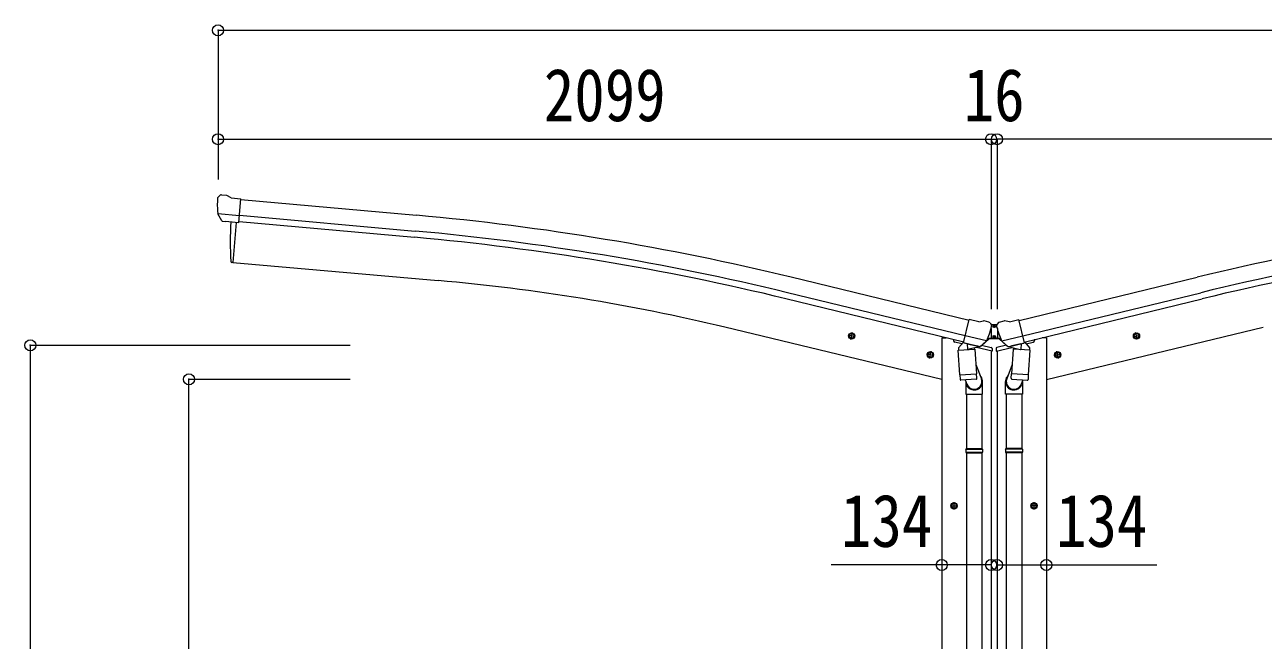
# Model space of a CAD drawing. Units: millimetres at full size, sheet at 1:30. Extents: x -8385 to 8479, y -5853 to 5787.
# Drawn here: x -6214 to -2851, y -1601 to 70 of the extents above; entities that cross this region are included whole.
import ezdxf
from ezdxf.enums import TextEntityAlignment as Align

# ---------------------------------------------------------------- set-up
doc = ezdxf.new("R2010")
doc.units = ezdxf.units.MM
doc.header["$LTSCALE"] = 30
doc.header["$PDMODE"] = 32
doc.header["$PDSIZE"] = 30
for name, color, linetype, lineweight in [('0-1_本体', 4, 'Continuous', 9), ('0-2_部品', 7, 'Continuous', 9), ('0-3_ELV2', 3, 'Continuous', 9), ('0-A_寸法', 6, 'Continuous', 9)]:
    doc.layers.add(name, color=color, linetype=linetype, lineweight=lineweight)
doc.styles.add('ＭＳ ゴシック', font='')
doc.styles.get('ＭＳ ゴシック').set_extended_font_data('MS Gothic')

msp = doc.modelspace()

# ---------------------------------------------------------------- linework, layer by layer
at = {"layer": '0-1_本体'}
for p, q in [((-5627.12, -404.47), (-5150.18, -447.52)), ((-5639.65, -466.9), (-5649.2, -576.04)), ((-5632.35, -464.29), (-5155.57, -507.28)), ((-5630.82, -447.31), (-5154.04, -490.3)), ((-5649.2, -576.04), (-5091.33, -624.84)), ((-3650.32, -733.23), (-4133.25, -615.93)), ((-3514.24, -733.23), (-3031.31, -615.93)), ((-3660.35, -774.99), (-4143.39, -657.67)), ((-3504.21, -774.99), (-3021.17, -657.67)), ((-3664.33, -791.57), (-4147.41, -674.23)), ((-3500.23, -791.57), (-3017.15, -674.23)), ((-3724.28, -892.95), (-4313.06, -751.59)), ((-3440.28, -892.95), (-2851.5, -751.59)), ((-3724.28, -779.83), (-3724.28, -3242.83)), ((-3724.28, -779.83), (-3712.66, -779.83)), ((-3440.28, -779.83), (-3451.9, -779.83)), ((-3440.28, -779.83), (-3440.28, -3242.83)), ((-3590.28, -815.94), (-3590.28, -3242.83)), ((-3574.28, -815.94), (-3574.28, -3242.83))]:
    msp.add_line(p, q, dxfattribs=at)
msp.add_lwpolyline([(-5639.65, -466.9), (-5649.2, -576.04), (-5651.75, -575.72)], dxfattribs=at)
for centre, radius, start, end in [((-4956.29, -521.22), 700, 175.45342, 184.23957), ((-5774.78, -7373.97), 6954.55, 76.34724, 84.84724), ((-1389.78, -7373.97), 6954.55, 95.15276, 103.65276), ((-5774.78, -7373.97), 6911.6, 76.34724, 84.84724), ((-1389.78, -7373.97), 6911.6, 95.15276, 103.65276), ((-5774.78, -7373.97), 6894.55, 76.34724, 84.84724), ((-1389.78, -7373.97), 6894.55, 95.15276, 103.65276), ((-5651.38, -572.75), 3, 184.23957, 263), ((-5555.01, -5924.65), 5320.05, 76.5, 85)]:
    msp.add_arc(centre, radius, start, end, dxfattribs=at)
at = {"layer": '0-2_部品'}
for p, q in [((-5690.36, -399.97), (-5690.48, -401.31)), ((-5689.3, -397.93), (-5683.82, -393.33)), ((-5680.16, -392.18), (-5666.5, -393.37)), ((-5653.54, -400.53), (-5665.26, -393.76)), ((-5653.54, -400.53), (-5626.98, -402.85)), ((-5632.63, -467.52), (-5626.98, -402.85)), ((-5689.84, -442.82), (-5630.92, -447.97)), ((-5678.59, -462.31), (-5689.52, -443.37)), ((-5676.2, -463.7), (-5668.5, -464.38)), ((-5642.6, -466.64), (-5632.63, -467.52)), ((-3623.91, -736.9), (-3649.84, -730.68)), ((-3623.91, -736.9), (-3610.65, -734.2)), ((-3596.17, -737.39), (-3609.35, -734.23)), ((-3593.07, -739.64), (-3589.21, -745.94)), ((-3571.49, -739.64), (-3575.35, -745.94)), ((-3568.39, -737.39), (-3555.21, -734.23)), ((-3540.65, -736.9), (-3553.91, -734.2)), ((-3540.65, -736.9), (-3514.72, -730.68)), ((-3959.31, -777.39), (-3978.76, -772.72)), ((-3976.33, -773.3), (-3971.17, -767.86)), ((-3974.2, -780.5), (-3976.33, -773.3)), ((-3971.37, -784.78), (-3966.7, -765.33)), ((-3971.17, -767.86), (-3963.87, -769.61)), ((-3963.87, -769.61), (-3961.74, -776.81)), ((-3588.85, -748.22), (-3589.13, -749.37)), ((-3575.71, -748.22), (-3575.43, -749.37)), ((-3205.25, -777.39), (-3185.8, -772.72)), ((-3200.69, -769.61), (-3202.82, -776.81)), ((-3193.39, -767.86), (-3200.69, -769.61)), ((-3193.19, -784.78), (-3197.86, -765.33)), ((-3188.23, -773.3), (-3193.39, -767.86)), ((-3190.36, -780.5), (-3188.23, -773.3)), ((-3692.28, -784.19), (-3692.28, -787.51)), ((-3669.56, -796.9), (-3688.45, -792.37)), ((-3665.56, -792.31), (-3678.88, -807.63)), ((-3664.62, -792.24), (-3665.56, -792.31)), ((-3661.54, -794.72), (-3663.07, -794.35)), ((-3624.83, -803.53), (-3661.54, -794.72)), ((-3602.91, -788.52), (-3660.41, -774.72)), ((-3655.59, -796.54), (-3654.56, -811.15)), ((-3627.38, -805.54), (-3653.19, -811.97)), ((-3587.73, -816.55), (-3630.43, -806.3)), ((-3622.47, -804), (-3629.99, -802.2)), ((-3626.67, -803.75), (-3626.62, -804.5)), ((-3623.3, -803.89), (-3624.83, -803.53)), ((-3619.76, -803.43), (-3603.38, -788.94)), ((-3616.23, -800.45), (-3590.03, -806.74)), ((-3576.84, -816.55), (-3534.13, -806.3)), ((-3548.33, -800.45), (-3574.54, -806.74)), ((-3561.65, -788.52), (-3504.15, -774.72)), ((-3544.8, -803.43), (-3561.18, -788.94)), ((-3542.09, -804), (-3534.57, -802.2)), ((-3541.26, -803.89), (-3539.73, -803.53)), ((-3539.73, -803.53), (-3503.02, -794.72)), ((-3537.89, -803.75), (-3537.94, -804.5)), ((-3537.19, -805.54), (-3511.37, -811.97)), ((-3508.98, -796.54), (-3510, -811.15)), ((-3503.02, -794.72), (-3501.49, -794.35)), ((-3499.94, -792.24), (-3499, -792.31)), ((-3499, -792.31), (-3485.68, -807.63)), ((-3495, -796.9), (-3476.11, -792.37)), ((-3472.28, -784.19), (-3472.28, -787.51)), ((-3745.39, -828.75), (-3764.84, -824.08)), ((-3762.41, -824.66), (-3757.25, -819.22)), ((-3760.28, -831.86), (-3762.41, -824.66)), ((-3757.45, -836.14), (-3752.78, -816.69)), ((-3757.25, -819.22), (-3749.95, -820.97)), ((-3749.95, -820.97), (-3747.82, -828.16)), ((-3679.98, -814.08), (-3634.29, -810.88)), ((-3675.31, -880.91), (-3679.98, -814.08)), ((-3678.88, -807.63), (-3678.43, -813.97)), ((-3636.07, -807.7), (-3635.84, -810.99)), ((-3634.29, -810.88), (-3629.62, -877.72)), ((-3587.73, -809.66), (-3587.73, -816.55)), ((-3576.84, -809.66), (-3576.84, -816.55)), ((-3530.27, -810.88), (-3534.94, -877.72)), ((-3484.58, -814.08), (-3530.27, -810.88)), ((-3528.49, -807.7), (-3528.72, -810.99)), ((-3489.25, -880.91), (-3484.58, -814.08)), ((-3485.68, -807.63), (-3486.13, -813.97)), ((-3419.17, -828.75), (-3399.72, -824.08)), ((-3414.61, -820.97), (-3416.75, -828.16)), ((-3407.32, -819.22), (-3414.61, -820.97)), ((-3407.11, -836.14), (-3411.78, -816.69)), ((-3402.15, -824.66), (-3407.32, -819.22)), ((-3404.28, -831.86), (-3402.15, -824.66)), ((-3631.35, -852.95), (-3616.66, -891.5)), ((-3533.21, -852.95), (-3547.91, -891.5)), ((-3675.31, -880.91), (-3629.62, -877.72)), ((-3675.29, -880.91), (-3674.41, -893.61)), ((-3630.6, -892.32), (-3672.3, -895.24)), ((-3660.69, -894.43), (-3656.14, -905.75)), ((-3659.29, -898.93), (-3659.29, -933.59)), ((-3628.76, -890.19), (-3629.63, -877.72)), ((-3629.15, -891.54), (-3629.15, -891.54)), ((-3613.29, -933.59), (-3613.29, -899.23)), ((-3551.27, -933.59), (-3551.27, -899.23)), ((-3535.8, -890.19), (-3534.93, -877.72)), ((-3535.41, -891.54), (-3535.41, -891.54)), ((-3489.25, -880.91), (-3534.94, -877.72)), ((-3533.96, -892.32), (-3492.26, -895.24)), ((-3503.87, -894.43), (-3508.42, -905.75)), ((-3505.27, -898.93), (-3505.27, -933.59)), ((-3489.27, -880.91), (-3490.15, -893.61)), ((-3659.29, -933.59), (-3613.29, -933.59)), ((-3657.29, -933.59), (-3657.29, -1080.28)), ((-3615.29, -933.59), (-3615.29, -1080.28)), ((-3505.27, -933.59), (-3551.27, -933.59)), ((-3549.27, -933.59), (-3549.27, -1080.28)), ((-3507.27, -933.59), (-3507.27, -1080.28)), ((-3659.29, -1082.28), (-3658.29, -1080.28)), ((-3659.29, -1082.28), (-3613.29, -1082.28)), ((-3659.29, -1082.28), (-3659.29, -1090.28)), ((-3659.29, -1090.28), (-3613.29, -1090.28)), ((-3659.29, -1090.28), (-3658.29, -1092.28)), ((-3658.29, -1080.28), (-3614.29, -1080.28)), ((-3658.29, -1092.28), (-3614.29, -1092.28)), ((-3657.29, -1092.28), (-3657.29, -1829.47)), ((-3615.29, -1092.28), (-3615.29, -1829.47)), ((-3613.29, -1082.28), (-3614.29, -1080.28)), ((-3551.27, -1082.28), (-3550.27, -1080.28)), ((-3505.27, -1082.28), (-3551.27, -1082.28)), ((-3505.27, -1090.28), (-3551.27, -1090.28)), ((-3506.27, -1080.28), (-3550.27, -1080.28)), ((-3506.27, -1092.28), (-3550.27, -1092.28)), ((-3549.27, -1092.28), (-3549.27, -1829.47)), ((-3507.27, -1092.28), (-3507.27, -1829.47)), ((-3505.27, -1082.28), (-3506.27, -1080.28)), ((-3505.27, -1090.28), (-3506.27, -1092.28)), ((-3505.27, -1082.28), (-3505.27, -1090.28)), ((-3700.78, -1236.33), (-3680.78, -1236.33)), ((-3697.28, -1232.58), (-3690.78, -1228.82)), ((-3690.78, -1246.33), (-3690.78, -1226.33)), ((-3690.78, -1228.82), (-3684.28, -1232.58)), ((-3684.28, -1240.08), (-3690.78, -1243.83)), ((-3684.28, -1232.58), (-3684.28, -1240.08)), ((-3463.78, -1236.33), (-3483.78, -1236.33)), ((-3473.78, -1228.82), (-3480.28, -1232.58)), ((-3480.28, -1232.58), (-3480.28, -1240.08)), ((-3480.28, -1240.08), (-3473.78, -1243.83)), ((-3473.78, -1246.33), (-3473.78, -1226.33)), ((-3467.28, -1232.58), (-3473.78, -1228.82))]:
    msp.add_line(p, q, dxfattribs=at)
for points in [[(-5689.91, -442.19), (-5689.63, -443.17), (-5689.52, -443.37)], [(-5642.6, -466.64), (-5642.87, -466.71), (-5668.24, -464.49), (-5668.5, -464.38)], [(-3655.27, -796.13), (-3664.99, -793.79), (-3649.84, -730.68)], [(-3509.29, -796.13), (-3499.57, -793.79), (-3514.72, -730.68)], [(-3961.74, -776.81), (-3966.9, -782.25), (-3974.2, -780.5)], [(-3655.27, -796.13), (-3655.03, -796.28), (-3630.27, -802.22), (-3629.99, -802.2)], [(-3602.64, -787.95), (-3603.22, -788.79), (-3603.38, -788.94)], [(-3561.93, -787.95), (-3561.34, -788.79), (-3561.18, -788.94)], [(-3509.29, -796.13), (-3509.53, -796.28), (-3534.3, -802.22), (-3534.57, -802.2)], [(-3202.82, -776.81), (-3197.66, -782.25), (-3190.36, -780.5)], [(-3747.82, -828.16), (-3752.98, -833.61), (-3760.28, -831.86)], [(-3416.75, -828.16), (-3411.58, -833.61), (-3404.28, -831.86)], [(-3613.29, -1082.28), (-3613.29, -1090.28), (-3614.29, -1092.28)], [(-3551.27, -1082.28), (-3551.27, -1090.28), (-3550.27, -1092.28)], [(-3690.78, -1243.83), (-3697.28, -1240.08), (-3697.28, -1232.58)], [(-3473.78, -1243.83), (-3467.28, -1240.08), (-3467.28, -1232.58)]]:
    msp.add_lwpolyline(points, dxfattribs=at)
for centre, radius in [((-3969.04, -775.05), 8.5), ((-3969.04, -775.05), 7.7), ((-3969.04, -775.05), 6.5), ((-3195.53, -775.05), 8.5), ((-3195.53, -775.05), 7.7), ((-3195.53, -775.05), 6.5), ((-3755.11, -826.41), 8.5), ((-3755.11, -826.41), 7.7), ((-3755.11, -826.41), 6.5), ((-3409.45, -826.41), 8.5), ((-3409.45, -826.41), 7.7), ((-3409.45, -826.41), 6.5), ((-3690.78, -1236.33), 8.5), ((-3690.78, -1236.33), 7.7), ((-3690.78, -1236.33), 6.5), ((-3473.78, -1236.33), 8.5), ((-3473.78, -1236.33), 7.7), ((-3473.78, -1236.33), 6.5)]:
    msp.add_circle(centre, radius, dxfattribs=at)
for centre, radius, start, end in [((-5488.85, -418.95), 202.4, 175, 186.5915), ((-5680.6, -397.16), 5, 85.00648, 129.99352), ((-5666.76, -396.36), 3, 60, 85), ((-3610.05, -737.14), 3, 76.5, 101.5), ((-3597.33, -742.25), 5, 31.5, 76.5), ((-3567.23, -742.25), 5, 103.5, 148.5), ((-3554.51, -737.14), 3, 78.5, 103.5), ((-3785.93, -702.12), 202.4, 334.90875, 346.5), ((-3378.63, -702.12), 202.4, 193.5, 205.09125), ((-3687.28, -787.51), 5, 180, 256.5), ((-3662.95, -793.86), 0.5, 221.23754, 256.5), ((-3656.18, -796.62), 0.604, 7.79405, 79.40158), ((-3627.62, -804.57), 1, 284, 4), ((-3626.17, -803.72), 0.5, 76.5, 184), ((-3623.19, -803.41), 0.5, 256.5, 291.76246), ((-3590.73, -809.66), 3, 0, 76.5), ((-3573.84, -809.66), 3, 103.5, 180), ((-3541.37, -803.41), 0.5, 248.23754, 283.5), ((-3538.39, -803.72), 0.5, 356, 103.5), ((-3536.94, -804.57), 1, 176, 256), ((-3508.38, -796.62), 0.604, 100.59842, 172.20595), ((-3501.61, -793.86), 0.5, 283.5, 318.76246), ((-3477.28, -787.51), 5, 283.5, 0), ((-3653.54, -811), 1.03, 188.03431, 289.96103), ((-3511.02, -811), 1.03, 250.03897, 351.96569), ((-3672.44, -893.24), 2, 190.53157, 274), ((-3630.74, -890.33), 2, 274, 322.59038), ((-3630.7, -890.36), 1.95, 322.52234, 4.95983), ((-3643.29, -899.23), 30, 0, 2.54858), ((-3521.27, -899.23), 30, 177.45142, 180), ((-3533.86, -890.36), 1.95, 175.04017, 217.47766), ((-3533.82, -890.33), 2, 217.40962, 266), ((-3492.12, -893.24), 2, 266, 349.46843)]:
    msp.add_arc(centre, radius, start, end, dxfattribs=at)
for centre, major_axis, ratio, start_param, end_param in [((-5687.37, -400.23), (-2.71, -1.31), 0.997474, 4.9606201, 5.7465286), ((-5694.69, -395.93), (15.35, 3.44), 0.101033, 0.3078116, 0.3080427), ((-5675.99, -460.8), (-1.62, -2.54), 0.997631, 5.8041905, 6.6006116), ((-5675.86, -460.6), (3.5, 2.17), 0.650902, 4.0958226, 4.1686332), ((-5675.93, -460.71), (-1.62, -2.54), 0.997631, 0.3902369, 0.4789948), ((-3591.77, -747.5), (1.57, -2.57), 0.99628, 0.7835347, 1.5707963), ((-3572.79, -747.5), (-1.57, -2.57), 0.99628, 4.712389, 5.4996506), ((-3621.77, -801.08), (0.73, -2.92), 0.997631, 5.8041905, 5.8929484), ((-3621.8, -800.95), (-2.63, 3.16), 0.650902, 2.1145521, 2.1873627), ((-3621.75, -801.18), (0.73, -2.92), 0.997631, 5.965759, 6.7621801), ((-3542.82, -801.18), (-0.73, -2.92), 0.997631, 5.8041905, 6.6006116), ((-3542.76, -800.95), (2.63, 3.16), 0.650902, 4.0958226, 4.1686332), ((-3542.79, -801.08), (-0.73, -2.92), 0.997631, 0.3902369, 0.4789948), ((-3636.29, -898.93), (-23, 0), 0.996195, 6.2410469, 10.2078137), ((-3636.29, -898.93), (-21, 0), 0.996195, 0.3319459, 3.5045169), ((-3528.27, -898.93), (23, 0), 0.996195, 2.3585569, 6.3253237), ((-3528.27, -898.93), (21, 0), 0.996195, 2.7786684, 5.9512394)]:
    msp.add_ellipse(centre, major_axis=major_axis, ratio=ratio, start_param=start_param, end_param=end_param, dxfattribs=at)
at = {"layer": '0-3_ELV2'}
for p, q in [((-3590.3, -754.54), (-3590.3, -779.02)), ((-3589.26, -746.4), (-3589.05, -744.52)), ((-3574.55, -744.52), (-3589.05, -744.52)), ((-3580.54, -749.24), (-3579.7, -749.24)), ((-3574.34, -746.4), (-3574.55, -744.52)), ((-3573.3, -754.54), (-3573.3, -779.02)), ((-3616.35, -801.64), (-3595.3, -783.02)), ((-3601.87, -786.82), (-3596.29, -781.89)), ((-3595.3, -781.52), (-3588.84, -781.52)), ((-3568.3, -783.02), (-3595.3, -783.02)), ((-3588.55, -782.02), (-3590.3, -779.02)), ((-3588.55, -782.02), (-3575.05, -782.02)), ((-3580.54, -777.94), (-3579.7, -777.94)), ((-3575.05, -782.02), (-3573.3, -779.02)), ((-3574.76, -781.52), (-3568.3, -781.52)), ((-3547.25, -801.64), (-3568.3, -783.02)), ((-3561.73, -786.82), (-3567.31, -781.89))]:
    msp.add_line(p, q, dxfattribs=at)
for points in [[(-3583.06, -748.4), (-3583.9, -748.4), (-3583.9, -749.24), (-3583.06, -749.24)], [(-3581.38, -747.56), (-3581.38, -746.72), (-3582.22, -746.72), (-3582.22, -747.56)], [(-3582.22, -750.08), (-3582.22, -750.92), (-3581.38, -750.92), (-3581.38, -750.08)], [(-3579.7, -749.24), (-3579.7, -748.4), (-3580.54, -748.4)], [(-3583.06, -777.1), (-3583.9, -777.1), (-3583.9, -777.94), (-3583.06, -777.94)], [(-3581.38, -776.26), (-3581.38, -775.42), (-3582.22, -775.42), (-3582.22, -776.26)], [(-3582.22, -778.78), (-3582.22, -779.62), (-3581.38, -779.62), (-3581.38, -778.78)], [(-3579.7, -777.94), (-3579.7, -777.1), (-3580.54, -777.1)]]:
    msp.add_lwpolyline(points, dxfattribs=at)
for centre in [(-3581.8, -748.82), (-3581.8, -777.52)]:
    msp.add_circle(centre, 3.5, dxfattribs=at)
for centre, radius, start, end in [((-3583.06, -747.56), 0.84, 270, 0), ((-3583.06, -750.08), 0.84, 0, 90), ((-3580.54, -747.56), 0.84, 180, 270), ((-3580.54, -750.08), 0.84, 90, 180), ((-3617.34, -800.52), 1.5, 244.36198, 311.5), ((-3595.3, -783.02), 1.5, 90, 131.5), ((-3583.06, -776.26), 0.84, 270, 0), ((-3583.06, -778.78), 0.84, 0, 90), ((-3580.54, -776.26), 0.84, 180, 270), ((-3580.54, -778.78), 0.84, 90, 180), ((-3568.3, -783.02), 1.5, 48.5, 90), ((-3546.26, -800.52), 1.5, 228.5, 295.63802)]:
    msp.add_arc(centre, radius, start, end, dxfattribs=at)
at = {"layer": '0-A_寸法'}
for p, q in [((-5689.28, 54.68), (-5689.28, -240.99)), ((-5689.28, 54.68), (-1475.28, 54.68)), ((-5689.28, -240.99), (-3590.28, -240.99)), ((-5689.28, -240.99), (-5689.28, -350.66)), ((-3590.28, -240.99), (-3590.28, -702.72)), ((-3590.28, -240.99), (-3574.28, -240.99)), ((-1475.28, -240.99), (-3574.28, -240.99)), ((-3574.28, -240.99), (-3574.28, -702.72)), ((-6199.01, -800.43), (-5330.7, -800.43)), ((-6199.01, -800.43), (-6199.01, -2692.83)), ((-5768.35, -892.85), (-5330.7, -892.85)), ((-5768.35, -2692.83), (-5768.35, -892.85)), ((-3724.28, -1396.78), (-4024.28, -1396.78)), ((-3590.28, -1396.78), (-3724.28, -1396.78)), ((-3574.28, -1396.78), (-3440.28, -1396.78)), ((-3440.28, -1396.78), (-3140.28, -1396.78))]:
    msp.add_line(p, q, dxfattribs=at)
for p in [(-5689.28, 54.68), (-5689.28, -240.99), (-3590.28, -240.99), (-3574.28, -240.99), (-3574.28, -240.99), (-6199.01, -800.43), (-5768.35, -892.85), (-3724.28, -1396.78), (-3590.28, -1396.78), (-3574.28, -1396.78), (-3440.28, -1396.78)]:
    msp.add_point(p, dxfattribs=at)

# ---------------------------------------------------------------- texts
at = {"layer": '0-A_寸法', "color": 7, "style": 'ＭＳ ゴシック', "width": 0.85}
for s, p in [('2099', (-4804.78, -234.99)), ('16', (-3664.78, -234.99)), ('134', (-3998.03, -1390.78)), ('134', (-3414.03, -1390.78))]:
    msp.add_text(s, height=143, dxfattribs=at).set_placement(p, align=Align.BOTTOM_LEFT)

doc.saveas('drawing.dxf')
